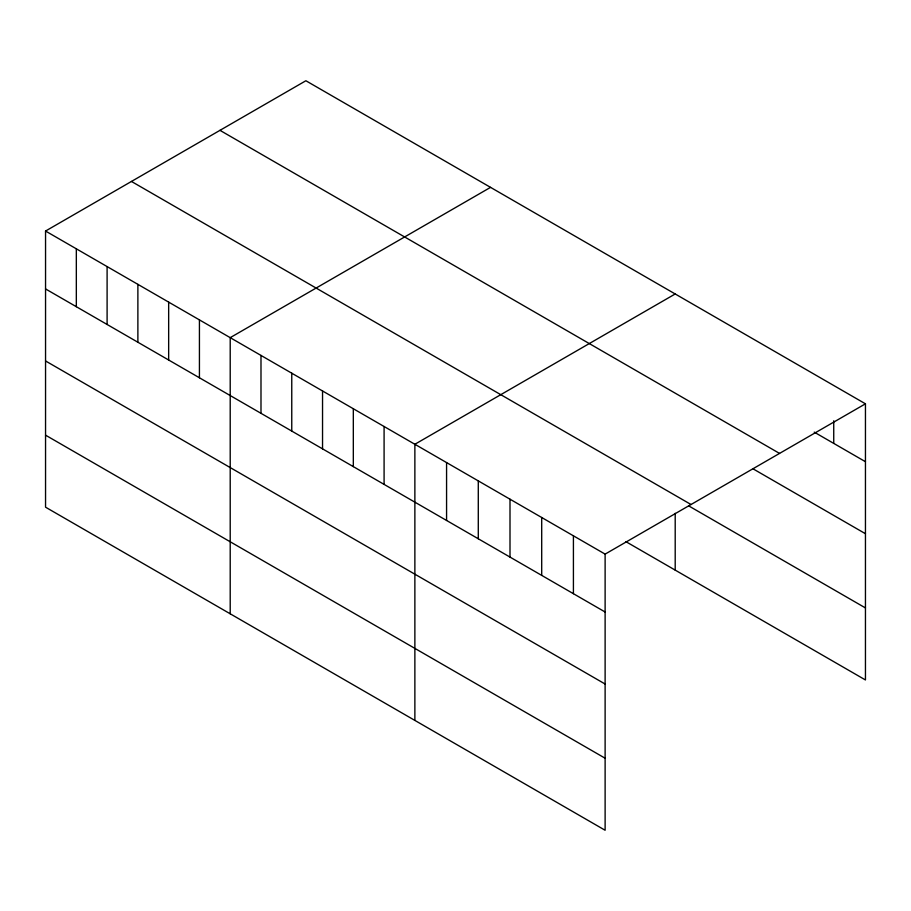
<?xml version="1.0" encoding="UTF-8"?>
<svg xmlns="http://www.w3.org/2000/svg" width="911" height="911" viewBox="0 0 911 911"><rect width="100%" height="100%" fill="white"/><g stroke="black" fill="none" stroke-linecap="round" stroke-linejoin="round"><path stroke-width="1.37" d="M45.55 231.041L605.12 554.116L605.12 830.251L45.55 507.188L45.55 231.041L305.88 80.749L865.45 403.812L865.45 679.959L625.948 541.681M490.539 187.359L230.21 337.651L230.21 613.798M675.199 293.968L414.869 444.272L414.869 720.407M605.12 554.116L865.45 403.812M814.229 432.133L865.45 461.706M219.972 130.341L779.543 453.416M753.249 468.949L865.45 533.721M131.457 181.448L691.028 504.512M688.614 505.833L865.45 607.933M45.55 288.935L605.12 611.998M45.55 360.961L605.12 684.024M45.55 435.162L605.12 758.225M833.736 420.802L833.736 443.395M675.199 513.326L675.199 570.115M573.418 535.805L573.418 593.687M541.703 517.494L541.703 575.388M510.001 499.194L510.001 557.076M478.286 480.883L478.286 538.777M446.572 462.572L446.572 520.466M384.089 426.496L384.089 484.39M353.32 408.732L353.32 466.626M322.54 390.967L322.54 448.85M291.759 373.191L291.759 431.085M260.99 355.427L260.99 413.309M199.429 319.886L199.429 377.78M168.66 302.122L168.66 360.004M137.88 284.346L137.88 342.24M107.099 266.581L107.099 324.475M76.33 248.817L76.33 306.7"/></g></svg>
